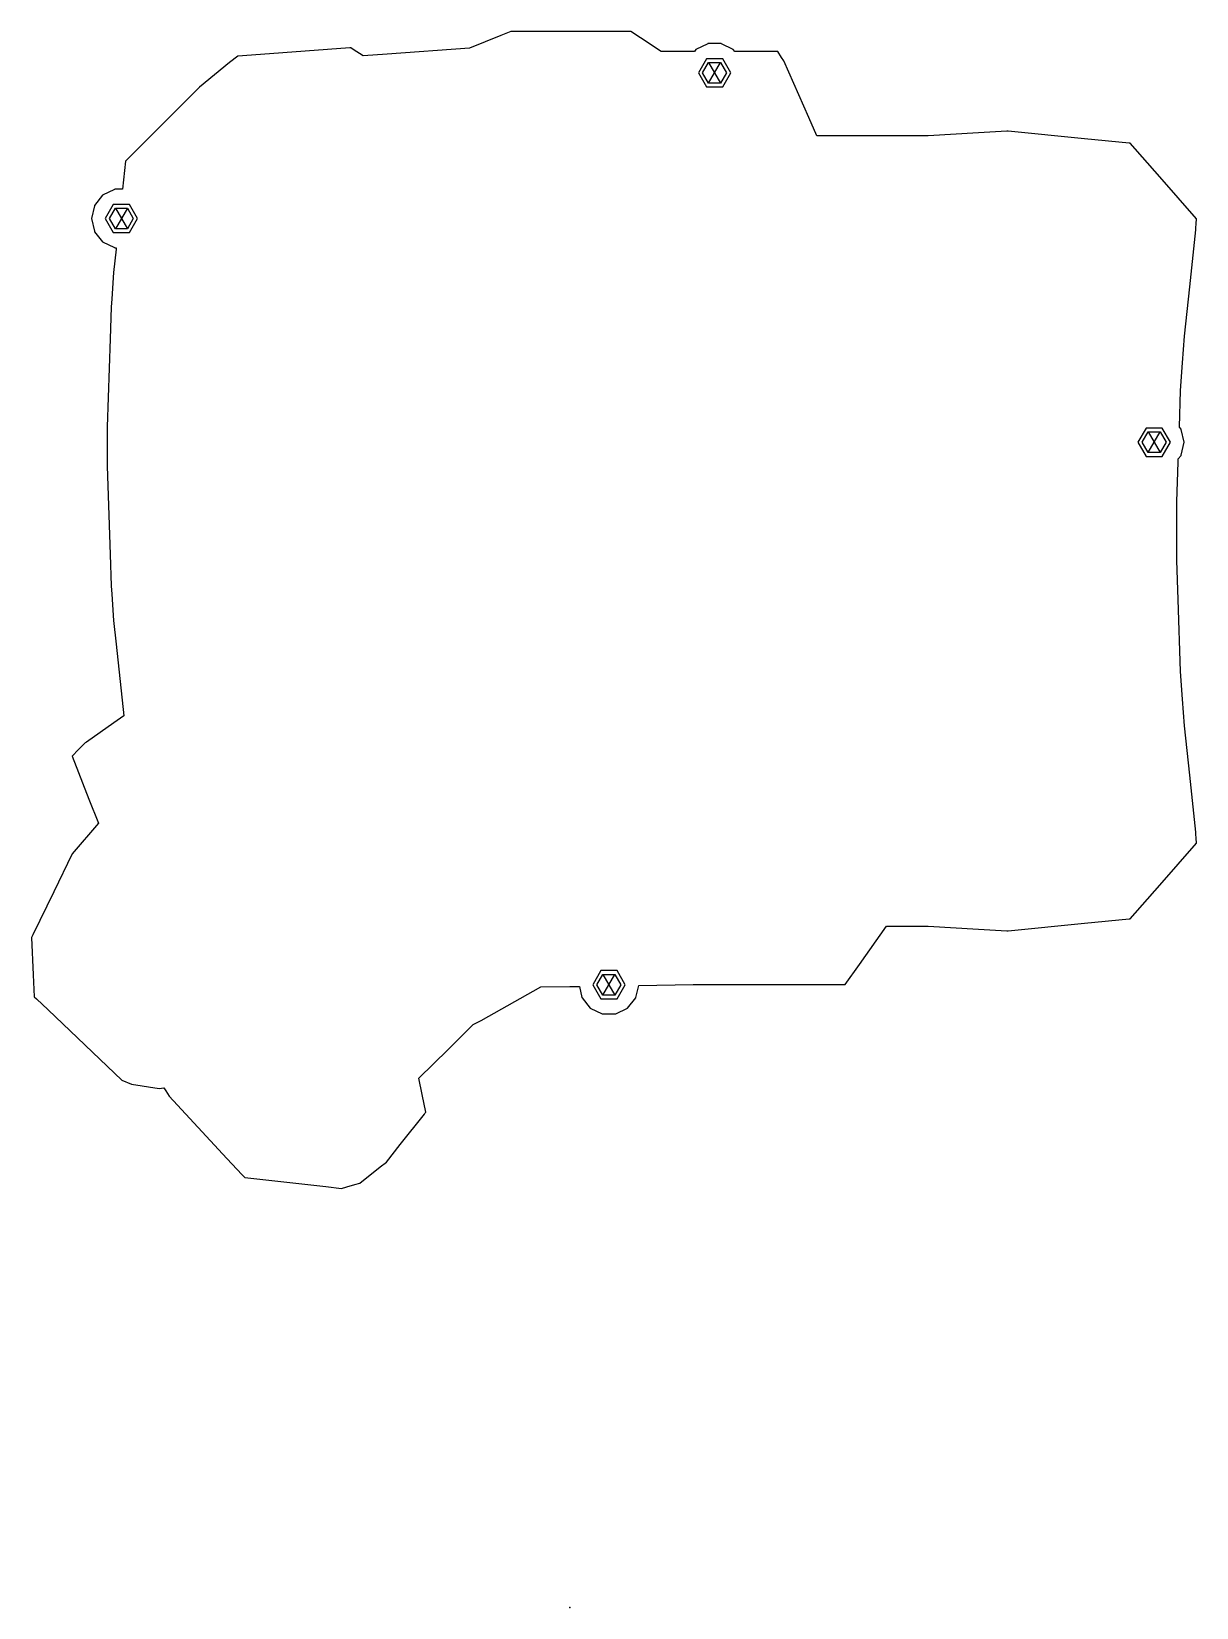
# Model space of a CAD drawing. Header units: centimetres. Extents: x -7.7 to 8.9, y 0 to 22.4.
import ezdxf

# ---------------------------------------------------------------- set-up
doc = ezdxf.new("R2010")
doc.units = ezdxf.units.CM
doc.header["$MEASUREMENT"] = 0
doc.layers.add('Manuform Plate v4_Sketch1', color=7, linetype='Continuous')

msp = doc.modelspace()

# ---------------------------------------------------------------- linework, layer by layer
at = {"layer": 'Manuform Plate v4_Sketch1'}
for p, q in [((-0.84, 22.399), (-0.982, 22.342)), ((-0.825, 22.399), (-0.84, 22.399)), ((-0.229, 22.399), (-0.825, 22.399)), ((0.865, 22.399), (-0.229, 22.399)), ((1.001, 22.31), (0.865, 22.399)), ((-0.982, 22.342), (-1.427, 22.164)), ((1.298, 22.117), (1.001, 22.31)), ((1.958, 22.226), (1.791, 22.145)), ((1.961, 22.227), (1.958, 22.226)), ((2.15, 22.227), (1.961, 22.227)), ((2.153, 22.226), (2.15, 22.227)), ((2.321, 22.145), (2.153, 22.226)), ((-4.839, 21.957), (-5.268, 21.608)), ((-4.724, 22.05), (-4.839, 21.957)), ((-4.4, 22.073), (-4.724, 22.05)), ((-3.128, 22.166), (-4.4, 22.073)), ((-3.118, 22.167), (-3.128, 22.166)), ((-3.128, 22.166), (-3.128, 22.166)), ((-3.082, 22.143), (-3.118, 22.167)), ((-3.082, 22.143), (-3.082, 22.143)), ((-2.942, 22.053), (-3.082, 22.143)), ((-2.597, 22.078), (-2.942, 22.053)), ((-1.427, 22.164), (-2.597, 22.078)), ((1.768, 22.117), (1.298, 22.117)), ((1.791, 22.145), (1.768, 22.117)), ((1.94, 22.013), (1.825, 21.813)), ((1.886, 21.813), (1.971, 21.96)), ((2.171, 22.013), (1.94, 22.013)), ((1.971, 21.96), (2.141, 21.96)), ((1.971, 21.96), (2.141, 21.665)), ((1.971, 21.665), (2.141, 21.96)), ((2.141, 21.96), (2.226, 21.813)), ((2.287, 21.813), (2.171, 22.013)), ((2.343, 22.117), (2.321, 22.145)), ((2.955, 22.117), (2.343, 22.117)), ((3.008, 22.032), (2.955, 22.117)), ((3.038, 21.983), (3.008, 22.032)), ((3.394, 21.176), (3.038, 21.983)), ((1.825, 21.813), (1.94, 21.613)), ((1.971, 21.665), (1.886, 21.813)), ((2.226, 21.813), (2.141, 21.665)), ((2.171, 21.613), (2.287, 21.813)), ((-5.268, 21.608), (-6.318, 20.558)), ((1.94, 21.613), (2.171, 21.613)), ((2.141, 21.665), (1.971, 21.665)), ((3.508, 20.917), (3.394, 21.176)), ((4.035, 20.917), (3.508, 20.917)), ((4.055, 20.917), (4.035, 20.917)), ((5.092, 20.917), (4.055, 20.917)), ((5.806, 20.961), (5.092, 20.917)), ((6.21, 20.985), (5.806, 20.961)), ((6.229, 20.984), (6.21, 20.985)), ((6.23, 20.983), (6.229, 20.984)), ((7.313, 20.876), (6.23, 20.983)), ((7.948, 20.812), (7.313, 20.876)), ((7.966, 20.811), (7.948, 20.812)), ((8.385, 20.333), (7.966, 20.811)), ((-6.318, 20.558), (-6.362, 20.156)), ((8.907, 19.737), (8.385, 20.333)), ((-6.644, 20.074), (-6.759, 19.928)), ((-6.476, 20.154), (-6.644, 20.074)), ((-6.494, 19.941), (-6.609, 19.741)), ((-6.263, 19.941), (-6.494, 19.941)), ((-6.473, 20.156), (-6.476, 20.154)), ((-6.362, 20.156), (-6.473, 20.156)), ((-6.147, 19.741), (-6.263, 19.941)), ((-6.762, 19.922), (-6.804, 19.741)), ((-6.804, 19.741), (-6.762, 19.56)), ((-6.759, 19.928), (-6.762, 19.926)), ((-6.762, 19.926), (-6.762, 19.922)), ((-6.609, 19.741), (-6.494, 19.541)), ((-6.548, 19.741), (-6.463, 19.888)), ((-6.463, 19.594), (-6.548, 19.741)), ((-6.463, 19.888), (-6.293, 19.888)), ((-6.463, 19.888), (-6.293, 19.594)), ((-6.293, 19.888), (-6.463, 19.594)), ((-6.293, 19.888), (-6.208, 19.741)), ((-6.208, 19.741), (-6.293, 19.594)), ((-6.263, 19.541), (-6.147, 19.741)), ((8.903, 19.665), (8.907, 19.737)), ((-6.762, 19.56), (-6.762, 19.557)), ((-6.762, 19.557), (-6.759, 19.554)), ((-6.759, 19.554), (-6.644, 19.409)), ((-6.494, 19.541), (-6.263, 19.541)), ((-6.293, 19.594), (-6.463, 19.594)), ((8.811, 18.77), (8.897, 19.579)), ((8.897, 19.579), (8.9, 19.607)), ((8.9, 19.607), (8.903, 19.665)), ((-6.644, 19.409), (-6.476, 19.328)), ((-6.453, 19.307), (-6.488, 18.974)), ((-6.476, 19.328), (-6.473, 19.326)), ((-6.473, 19.326), (-6.451, 19.326)), ((-6.451, 19.326), (-6.453, 19.307)), ((-6.488, 18.974), (-6.514, 18.6)), ((-6.514, 18.6), (-6.523, 18.481)), ((8.736, 18.069), (8.811, 18.77)), ((-6.523, 18.481), (-6.538, 18.032)), ((-6.538, 18.032), (-6.58, 16.78)), ((8.709, 17.692), (8.736, 18.069)), ((8.682, 17.299), (8.709, 17.692)), ((8.709, 17.692), (8.709, 17.692)), ((8.664, 16.777), (8.682, 17.299)), ((-6.58, 16.78), (-6.58, 16.22)), ((8.191, 16.761), (8.075, 16.561)), ((8.136, 16.561), (8.221, 16.708)), ((8.421, 16.761), (8.191, 16.761)), ((8.221, 16.708), (8.391, 16.708)), ((8.221, 16.708), (8.391, 16.414)), ((8.221, 16.414), (8.391, 16.708)), ((8.391, 16.708), (8.476, 16.561)), ((8.537, 16.561), (8.421, 16.761)), ((8.687, 16.748), (8.664, 16.777)), ((8.689, 16.746), (8.687, 16.748)), ((8.69, 16.742), (8.689, 16.746)), ((8.731, 16.561), (8.69, 16.742)), ((8.075, 16.561), (8.191, 16.361)), ((8.221, 16.414), (8.136, 16.561)), ((8.191, 16.361), (8.421, 16.361)), ((8.391, 16.414), (8.221, 16.414)), ((8.476, 16.561), (8.391, 16.414)), ((8.421, 16.361), (8.537, 16.561)), ((8.649, 16.326), (8.687, 16.374)), ((8.687, 16.374), (8.689, 16.377)), ((8.689, 16.377), (8.69, 16.38)), ((8.69, 16.38), (8.731, 16.561)), ((-6.58, 16.22), (-6.538, 14.968)), ((8.628, 15.72), (8.647, 16.276)), ((8.647, 16.276), (8.649, 16.326)), ((8.647, 16.276), (8.647, 16.276)), ((8.628, 14.88), (8.628, 15.72)), ((-6.538, 14.968), (-6.523, 14.519)), ((8.647, 14.324), (8.628, 14.88)), ((-6.523, 14.519), (-6.514, 14.4)), ((-6.514, 14.4), (-6.488, 14.026)), ((8.682, 13.301), (8.647, 14.324)), ((8.647, 14.324), (8.647, 14.324)), ((-6.488, 14.026), (-6.453, 13.693)), ((-6.453, 13.693), (-6.343, 12.672)), ((8.709, 12.908), (8.682, 13.301)), ((8.709, 12.908), (8.709, 12.908)), ((8.736, 12.531), (8.709, 12.908)), ((-6.484, 12.573), (-6.875, 12.299)), ((-6.343, 12.672), (-6.484, 12.573)), ((8.811, 11.83), (8.736, 12.531)), ((-6.987, 12.194), (-7.079, 12.1)), ((-7.079, 12.1), (-6.839, 11.49)), ((-6.904, 12.278), (-6.987, 12.194)), ((-6.891, 12.288), (-6.904, 12.278)), ((-6.875, 12.299), (-6.891, 12.288)), ((8.897, 11.021), (8.811, 11.83)), ((-6.839, 11.49), (-6.704, 11.146)), ((-6.704, 11.146), (-7.077, 10.711)), ((8.9, 10.993), (8.897, 11.021)), ((8.903, 10.935), (8.9, 10.993)), ((8.385, 10.267), (8.907, 10.863)), ((8.907, 10.863), (8.903, 10.935)), ((-7.077, 10.711), (-7.34, 10.17)), ((-7.34, 10.17), (-7.637, 9.56)), ((7.966, 9.789), (8.385, 10.267)), ((4.114, 9.138), (4.498, 9.683)), ((4.498, 9.683), (5.092, 9.683)), ((5.092, 9.683), (5.806, 9.639)), ((5.806, 9.639), (6.21, 9.615)), ((6.23, 9.617), (7.313, 9.724)), ((7.313, 9.724), (7.948, 9.788)), ((7.948, 9.788), (7.966, 9.789)), ((-7.637, 9.56), (-7.656, 9.521)), ((-7.656, 9.521), (-7.632, 8.991)), ((6.21, 9.615), (6.229, 9.616)), ((6.229, 9.616), (6.23, 9.617)), ((-7.632, 8.991), (-7.618, 8.681)), ((0.439, 9.051), (0.324, 8.851)), ((0.384, 8.851), (0.469, 8.998)), ((0.67, 9.051), (0.439, 9.051)), ((0.469, 8.998), (0.639, 8.998)), ((0.469, 8.998), (0.639, 8.704)), ((0.469, 8.704), (0.639, 8.998)), ((0.639, 8.998), (0.724, 8.851)), ((0.785, 8.851), (0.67, 9.051)), ((3.914, 8.855), (4.114, 9.138)), ((-1.265, 8.345), (-0.415, 8.819)), ((-0.415, 8.819), (-0.001, 8.825)), ((-0.001, 8.825), (0.134, 8.828)), ((0.134, 8.828), (0.17, 8.67)), ((0.324, 8.851), (0.439, 8.651)), ((0.469, 8.704), (0.384, 8.851)), ((0.724, 8.851), (0.639, 8.704)), ((0.67, 8.651), (0.785, 8.851)), ((0.938, 8.67), (0.978, 8.842)), ((0.978, 8.842), (1.75, 8.855)), ((1.75, 8.855), (2.206, 8.855)), ((2.206, 8.855), (2.218, 8.855)), ((2.218, 8.855), (3.914, 8.855)), ((-7.618, 8.681), (-7.586, 8.65)), ((-7.586, 8.65), (-7.42, 8.492)), ((0.17, 8.67), (0.171, 8.667)), ((0.171, 8.667), (0.173, 8.664)), ((0.173, 8.664), (0.289, 8.519)), ((0.289, 8.519), (0.457, 8.438)), ((0.439, 8.651), (0.67, 8.651)), ((0.639, 8.704), (0.469, 8.704)), ((0.652, 8.438), (0.82, 8.519)), ((0.82, 8.519), (0.935, 8.664)), ((0.935, 8.664), (0.938, 8.667)), ((0.938, 8.667), (0.938, 8.67)), ((-7.42, 8.492), (-6.371, 7.495)), ((-1.375, 8.284), (-1.265, 8.345)), ((0.457, 8.438), (0.46, 8.437)), ((0.46, 8.437), (0.649, 8.437)), ((0.649, 8.437), (0.652, 8.438)), ((-1.732, 7.932), (-1.375, 8.284)), ((-2.147, 7.523), (-1.733, 7.931)), ((-1.733, 7.931), (-1.732, 7.932)), ((-6.371, 7.495), (-6.235, 7.438)), ((-6.235, 7.438), (-5.842, 7.376)), ((-2.1, 7.292), (-2.147, 7.523)), ((-5.842, 7.376), (-5.807, 7.38)), ((-5.807, 7.38), (-5.773, 7.386)), ((-5.773, 7.386), (-5.745, 7.341)), ((-5.745, 7.341), (-5.7, 7.268)), ((-5.7, 7.268), (-4.877, 6.383)), ((-2.048, 7.041), (-2.1, 7.292)), ((-2.414, 6.579), (-2.07, 7.013)), ((-2.07, 7.013), (-2.058, 7.028)), ((-2.058, 7.028), (-2.048, 7.041)), ((-2.058, 7.028), (-2.058, 7.028)), ((-2.61, 6.331), (-2.414, 6.579)), ((-4.877, 6.383), (-4.66, 6.151)), ((-2.698, 6.261), (-2.61, 6.331)), ((-4.66, 6.151), (-4.634, 6.122)), ((-4.634, 6.122), (-4.625, 6.113)), ((-4.625, 6.113), (-3.469, 5.982)), ((-2.989, 6.032), (-2.698, 6.261)), ((-3.469, 5.982), (-3.247, 5.956)), ((-3.247, 5.956), (-3.172, 5.978)), ((-3.172, 5.978), (-3.058, 6.012)), ((-3.058, 6.012), (-2.989, 6.032))]:
    msp.add_line(p, q, dxfattribs=at)
for p in [(2.056, 21.813), (2.056, 21.813), (-6.378, 19.741), (-6.378, 19.741), (8.306, 16.561), (8.306, 16.561), (0.554, 8.851), (0.554, 8.851), (0, 0)]:
    msp.add_point(p, dxfattribs=at)

doc.saveas('drawing.dxf')
